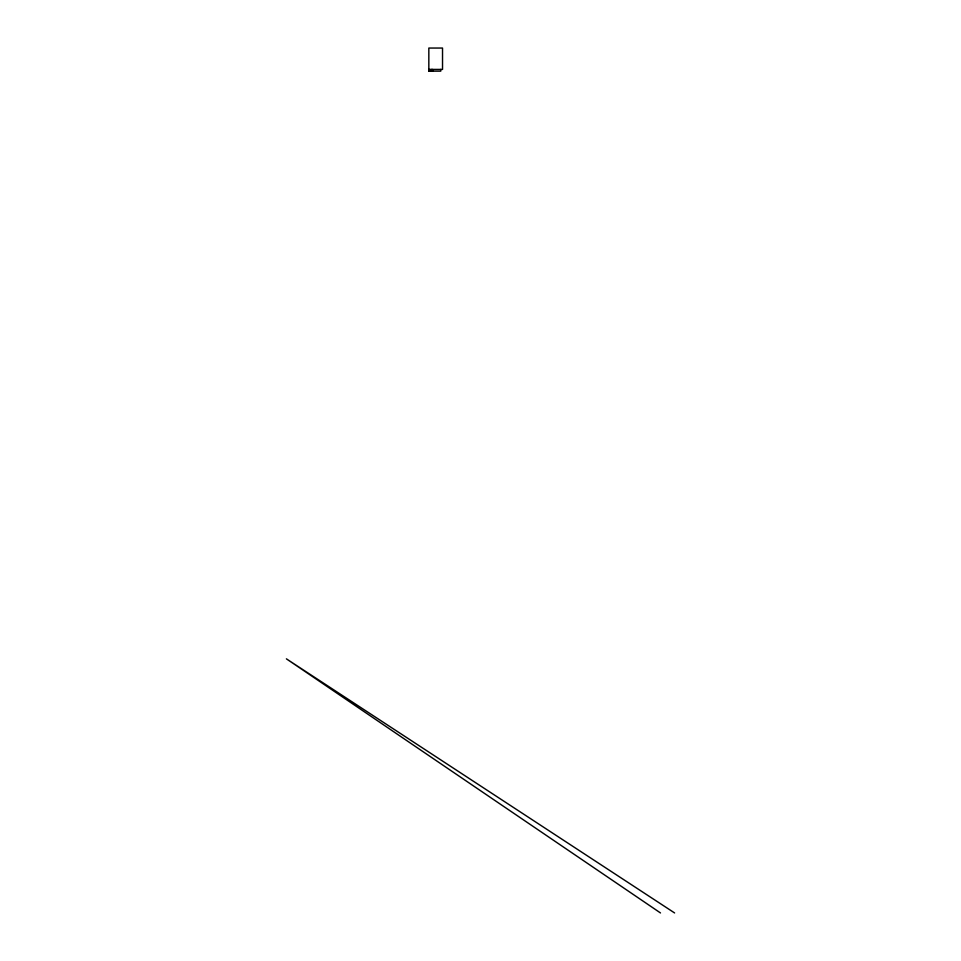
<?xml version="1.0" encoding="UTF-8"?>
<svg xmlns="http://www.w3.org/2000/svg" width="961" height="961" viewBox="0 0 961 961"><rect width="100%" height="100%" fill="white"/><g stroke="black" fill="none" stroke-linecap="round" stroke-linejoin="round"><path stroke-width="1.44" d="M428.834 71.138L428.834 69.42L442.528 69.42L442.528 48.05L428.834 48.05L428.834 71.138L440.763 71.138L440.763 69.42M674.61 912.95L286.39 658.838L660.495 912.95M432.594 69.42L432.594 71.138M431.357 69.42L431.357 71.138"/></g></svg>
